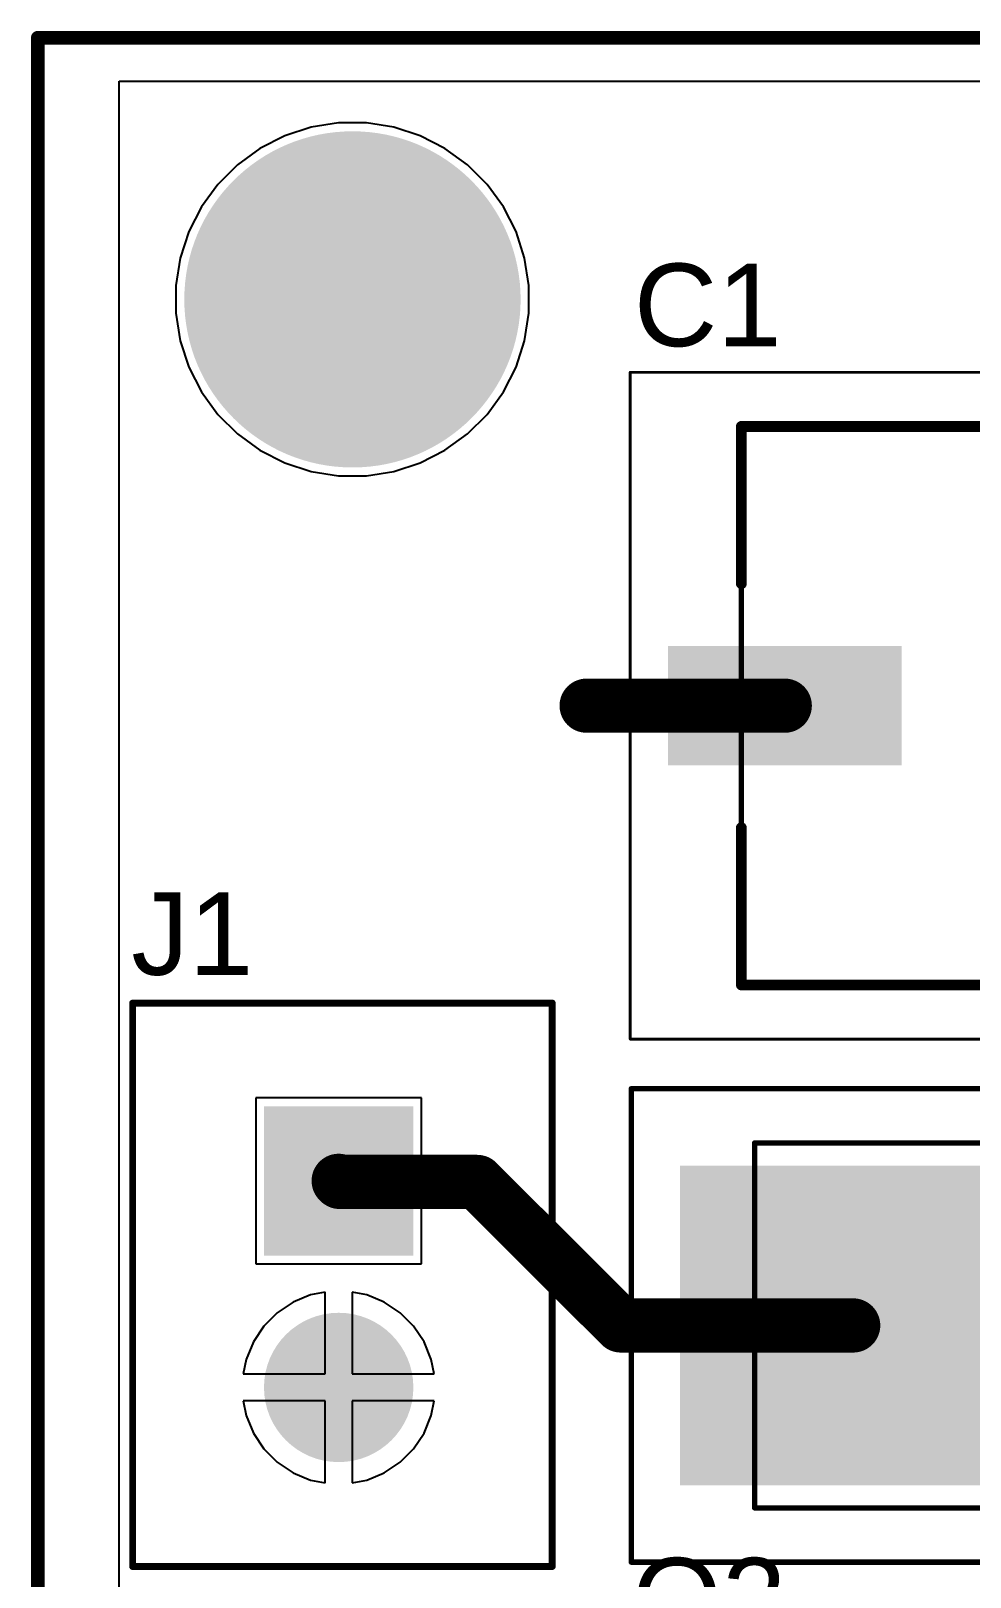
# Model space of a CAD drawing. Header units: inches. Extents: x -6 to 108, y -5 to 42.
# Drawn here: x -5.93 to 11.38, y 13.01 to 41.53 of the extents above; entities that cross this region are included whole.
import ezdxf

# ---------------------------------------------------------------- set-up
doc = ezdxf.new("R2010")
doc.units = ezdxf.units.IN
for name, color, linetype in [('Bottom Assembly', 76, 'Continuous'), ('Bottom Layer', 5, 'Continuous'), ('Bottom Solder', 6, 'Continuous'), ('Keep-Out Layer', 6, 'Continuous'), ('Mechanical 15', 56, 'Continuous'), ('Mechanical 7', 56, 'Continuous'), ('Multi-Layer', 9, 'Continuous'), ('Pad Holes', 156, 'Continuous'), ('Top Layer', 1, 'Continuous'), ('Top Overlay', 2, 'Continuous'), ('Top Paste', 8, 'Continuous'), ('Top Solder', 216, 'Continuous'), ('Via Holes', 16, 'Continuous')]:
    doc.layers.add(name, color=color, linetype=linetype)
doc.styles.add('Arial', font='', dxfattribs={"height": 0.2})
doc.styles.get('Arial').set_extended_font_data('Arial')

# ---------------------------------------------------------------- blocks, each defined once
blk = doc.blocks.new('TO_252_3_4')
at = {"layer": 'Top Layer'}
for points in [[(-2.845, -3.09), (-2.845, 3.09), (2.845, 3.09), (2.845, -3.09)], [(-2.985, -7.578), (-2.985, -5.292), (-1.587, -5.292), (-1.587, -7.578)], [(1.587, -7.578), (1.587, -5.292), (2.985, -5.292), (2.985, -7.578)]]:
    blk.add_hatch(color=1, dxfattribs=at).paths.add_polyline_path(points)
at = {"layer": 'Top Paste'}
for points in [[(-2.845, -3.09), (-2.845, 3.09), (2.845, 3.09), (2.845, -3.09)], [(-2.985, -7.578), (-2.985, -5.292), (-1.587, -5.292), (-1.587, -7.578)], [(1.587, -7.578), (1.587, -5.292), (2.985, -5.292), (2.985, -7.578)]]:
    blk.add_hatch(color=8, dxfattribs=at).paths.add_polyline_path(points)
at = {"layer": 'Top Solder'}
for points in [[(-2.947, -3.192), (-2.947, 3.192), (2.947, 3.192), (2.947, -3.192)], [(-3.086, -7.68), (-3.086, -5.19), (-1.486, -5.19), (-1.486, -7.68)], [(1.486, -7.68), (1.486, -5.19), (3.086, -5.19), (3.086, -7.68)]]:
    blk.add_hatch(color=216, dxfattribs=at).paths.add_polyline_path(points)
at = {"layer": 'Bottom Assembly'}
for points in [[(-4.365, 4.09, 0.1, 0.1, 0), (4.365, 4.09, 0.1, 0.1, 0)], [(-4.365, 4.09, 0.1, 0.1, 0), (-4.365, -8.578, 0.1, 0.1, 0)], [(4.365, 4.09, 0.1, 0.1, 0), (4.365, -8.578, 0.1, 0.1, 0)], [(-3.365, 1.815, 0.1, 0.1, 0), (-3.365, -4.405, 0.1, 0.1, 0)], [(-3.365, 1.815, 0.1, 0.1, 0), (3.365, 1.815, 0.1, 0.1, 0)], [(3.365, 1.815, 0.1, 0.1, 0), (3.365, -4.405, 0.1, 0.1, 0)], [(-3.365, -4.405, 0.1, 0.1, 0), (3.365, -4.405, 0.1, 0.1, 0)], [(-4.365, -8.578, 0.1, 0.1, 0), (4.365, -8.578, 0.1, 0.1, 0)]]:
    blk.add_lwpolyline(points, format="xyseb", dxfattribs=at)
for points in [[(-4.39, 4.09, 0.05, 0.05, 1), (-4.34, 4.09, 0.05, 0.05, 1)], [(-4.39, 4.09, 0.05, 0.05, 1), (-4.34, 4.09, 0.05, 0.05, 1)], [(4.34, 4.09, 0.05, 0.05, 1), (4.39, 4.09, 0.05, 0.05, 1)], [(4.34, 4.09, 0.05, 0.05, 1), (4.39, 4.09, 0.05, 0.05, 1)], [(-3.39, 1.815, 0.05, 0.05, 1), (-3.34, 1.815, 0.05, 0.05, 1)], [(-3.39, 1.815, 0.05, 0.05, 1), (-3.34, 1.815, 0.05, 0.05, 1)], [(3.34, 1.815, 0.05, 0.05, 1), (3.39, 1.815, 0.05, 0.05, 1)], [(3.34, 1.815, 0.05, 0.05, 1), (3.39, 1.815, 0.05, 0.05, 1)], [(-3.39, -4.405, 0.05, 0.05, 1), (-3.34, -4.405, 0.05, 0.05, 1)], [(-3.39, -4.405, 0.05, 0.05, 1), (-3.34, -4.405, 0.05, 0.05, 1)], [(3.34, -4.405, 0.05, 0.05, 1), (3.39, -4.405, 0.05, 0.05, 1)], [(3.34, -4.405, 0.05, 0.05, 1), (3.39, -4.405, 0.05, 0.05, 1)], [(-4.39, -8.578, 0.05, 0.05, 1), (-4.34, -8.578, 0.05, 0.05, 1)], [(-4.39, -8.578, 0.05, 0.05, 1), (-4.34, -8.578, 0.05, 0.05, 1)], [(4.34, -8.578, 0.05, 0.05, 1), (4.39, -8.578, 0.05, 0.05, 1)], [(4.34, -8.578, 0.05, 0.05, 1), (4.39, -8.578, 0.05, 0.05, 1)]]:
    blk.add_lwpolyline(points, format="xyseb", close=True, dxfattribs=at)
at = {"layer": 'Mechanical 7'}
for points in [[(-3.365, -3.75, 0.2, 0.2, 0), (-3.365, -4.405, 0.2, 0.2, 0)], [(-3.365, -3.75, 0.2, 0.2, 0), (-3.365, -4.405, 0.2, 0.2, 0)], [(3.365, -3.75, 0.2, 0.2, 0), (3.365, -4.405, 0.2, 0.2, 0)], [(3.365, -3.75, 0.2, 0.2, 0), (3.365, -4.405, 0.2, 0.2, 0)], [(-3.365, -4.405, 0.2, 0.2, 0), (3.365, -4.405, 0.2, 0.2, 0)], [(-3.365, -4.405, 0.2, 0.2, 0), (3.365, -4.405, 0.2, 0.2, 0)], [(-3.8, -6.5, 0.2, 0.2, -1), (-3.7, -6.5, 0.2, 0.2, 0)], [(-3.7, -6.5, 0.2, 0.2, -1), (-3.8, -6.5, 0.2, 0.2, 0)], [(-3.7, -6.5, 0.2, 0.2, -1), (-3.8, -6.5, 0.2, 0.2, 0)]]:
    blk.add_lwpolyline(points, format="xyseb", dxfattribs=at)
for points in [[(-3.415, -3.75, 0.0999, 0.0999, 1), (-3.315, -3.75, 0.0999, 0.0999, 1)], [(-3.415, -3.75, 0.0999, 0.0999, 1), (-3.315, -3.75, 0.0999, 0.0999, 1)], [(3.315, -3.75, 0.0999, 0.0999, 1), (3.415, -3.75, 0.0999, 0.0999, 1)], [(3.315, -3.75, 0.0999, 0.0999, 1), (3.415, -3.75, 0.0999, 0.0999, 1)], [(-3.415, -4.405, 0.0999, 0.0999, 1), (-3.315, -4.405, 0.0999, 0.0999, 1)], [(-3.415, -4.405, 0.0999, 0.0999, 1), (-3.315, -4.405, 0.0999, 0.0999, 1)], [(-3.415, -4.405, 0.0999, 0.0999, 1), (-3.315, -4.405, 0.0999, 0.0999, 1)], [(-3.415, -4.405, 0.0999, 0.0999, 1), (-3.315, -4.405, 0.0999, 0.0999, 1)], [(3.315, -4.405, 0.0999, 0.0999, 1), (3.415, -4.405, 0.0999, 0.0999, 1)], [(3.315, -4.405, 0.0999, 0.0999, 1), (3.415, -4.405, 0.0999, 0.0999, 1)], [(3.315, -4.405, 0.0999, 0.0999, 1), (3.415, -4.405, 0.0999, 0.0999, 1)], [(3.315, -4.405, 0.0999, 0.0999, 1), (3.415, -4.405, 0.0999, 0.0999, 1)], [(-3.85, -6.5, 0.0999, 0.0999, 1), (-3.75, -6.5, 0.0999, 0.0999, 1)], [(-3.85, -6.5, 0.0999, 0.0999, 1), (-3.75, -6.5, 0.0999, 0.0999, 1)], [(-3.85, -6.5, 0.0999, 0.0999, 1), (-3.75, -6.5, 0.0999, 0.0999, 1)], [(-3.75, -6.5, 0.0999, 0.0999, 1), (-3.65, -6.5, 0.0999, 0.0999, 1)], [(-3.75, -6.5, 0.0999, 0.0999, 1), (-3.65, -6.5, 0.0999, 0.0999, 1)], [(-3.75, -6.5, 0.0999, 0.0999, 1), (-3.65, -6.5, 0.0999, 0.0999, 1)]]:
    blk.add_lwpolyline(points, format="xyseb", close=True, dxfattribs=at)
blk = doc.blocks.new('MH_17')
at = {"layer": 'Bottom Layer'}
h = blk.add_hatch(color=5, dxfattribs=at)
edge = h.paths.add_edge_path()
edge.add_arc((0, -3.81), 3, 0, 360)
at = {"layer": 'Bottom Solder'}
h = blk.add_hatch(color=6, dxfattribs=at)
edge = h.paths.add_edge_path()
edge.add_arc((0, -3.81), 3.1, 0, 360)
at = {"layer": 'Multi-Layer'}
h = blk.add_hatch(color=9, dxfattribs=at)
edge = h.paths.add_edge_path()
edge.add_arc((0, -3.81), 3, 0, 360)
at = {"layer": 'Pad Holes'}
h = blk.add_hatch(color=7, dxfattribs=at)
edge = h.paths.add_edge_path()
edge.add_arc((0, -3.81), 2, 0, 360)
at = {"layer": 'Top Layer'}
h = blk.add_hatch(color=1, dxfattribs=at)
edge = h.paths.add_edge_path()
edge.add_arc((0, -3.81), 3, 0, 360)
at = {"layer": 'Top Solder'}
h = blk.add_hatch(color=216, dxfattribs=at)
edge = h.paths.add_edge_path()
edge.add_arc((0, -3.81), 3.1, 0, 360)
blk = doc.blocks.new('TBP02R1_381_02BE_26')
at = {"layer": 'Bottom Layer'}
blk.add_hatch(color=5, dxfattribs=at).paths.add_polyline_path([(-1.275, 1.275), (1.275, 1.275), (1.275, -1.275), (-1.275, -1.275)])
h = blk.add_hatch(color=5, dxfattribs=at)
edge = h.paths.add_edge_path()
edge.add_arc((3.81, 0), 1.275, 0, 360)
at = {"layer": 'Bottom Solder'}
blk.add_hatch(color=6, dxfattribs=at).paths.add_polyline_path([(-1.377, 1.377), (1.377, 1.377), (1.377, -1.377), (-1.377, -1.377)])
h = blk.add_hatch(color=6, dxfattribs=at)
edge = h.paths.add_edge_path()
edge.add_arc((3.81, 0), 1.377, 0, 360)
at = {"layer": 'Multi-Layer'}
blk.add_hatch(color=9, dxfattribs=at).paths.add_polyline_path([(-1.275, 1.275), (1.275, 1.275), (1.275, -1.275), (-1.275, -1.275)])
h = blk.add_hatch(color=9, dxfattribs=at)
edge = h.paths.add_edge_path()
edge.add_arc((3.81, 0), 1.275, 0, 360)
at = {"layer": 'Pad Holes'}
h = blk.add_hatch(color=7, dxfattribs=at)
edge = h.paths.add_edge_path()
edge.add_arc((0, 0), 0.85, 0, 360)
h = blk.add_hatch(color=7, dxfattribs=at)
edge = h.paths.add_edge_path()
edge.add_arc((3.81, 0), 0.85, 0, 360)
at = {"layer": 'Top Layer'}
blk.add_hatch(color=1, dxfattribs=at).paths.add_polyline_path([(-1.275, 1.275), (1.275, 1.275), (1.275, -1.275), (-1.275, -1.275)])
h = blk.add_hatch(color=1, dxfattribs=at)
edge = h.paths.add_edge_path()
edge.add_arc((3.81, 0), 1.275, 0, 360)
at = {"layer": 'Top Solder'}
blk.add_hatch(color=216, dxfattribs=at).paths.add_polyline_path([(-1.377, 1.377), (1.377, 1.377), (1.377, -1.377), (-1.377, -1.377)])
h = blk.add_hatch(color=216, dxfattribs=at)
edge = h.paths.add_edge_path()
edge.add_arc((3.81, 0), 1.377, 0, 360)
at = {"layer": 'Mechanical 15'}
for points in [[(7.112, 3.937, 0.127, 0.127, 0), (-3.278, 3.937, 0.127, 0.127, 0)], [(-3.278, -3.798, 0.127, 0.127, 0), (-3.278, 3.937, 0.127, 0.127, 0)], [(7.112, -3.798, 0.127, 0.127, 0), (7.112, 3.937, 0.127, 0.127, 0)], [(7.112, -3.798, 0.127, 0.127, 0), (-3.278, -3.798, 0.127, 0.127, 0)]]:
    blk.add_lwpolyline(points, format="xyseb", dxfattribs=at)
for points in [[(-3.31, 3.937, 0.0635, 0.0635, 1), (-3.246, 3.937, 0.0635, 0.0635, 1)], [(-3.31, 3.937, 0.0635, 0.0635, 1), (-3.246, 3.937, 0.0635, 0.0635, 1)], [(7.08, 3.937, 0.0635, 0.0635, 1), (7.144, 3.937, 0.0635, 0.0635, 1)], [(7.08, 3.937, 0.0635, 0.0635, 1), (7.144, 3.937, 0.0635, 0.0635, 1)], [(-3.31, -3.798, 0.0635, 0.0635, 1), (-3.246, -3.798, 0.0635, 0.0635, 1)], [(-3.31, -3.798, 0.0635, 0.0635, 1), (-3.246, -3.798, 0.0635, 0.0635, 1)], [(7.08, -3.798, 0.0635, 0.0635, 1), (7.144, -3.798, 0.0635, 0.0635, 1)], [(7.08, -3.798, 0.0635, 0.0635, 1), (7.144, -3.798, 0.0635, 0.0635, 1)]]:
    blk.add_lwpolyline(points, format="xyseb", close=True, dxfattribs=at)
at = {"layer": 'Top Overlay'}
for points in [[(-3.278, -3.798, 0.127, 0.127, 0), (-3.278, 3.937, 0.127, 0.127, 0)], [(7.112, 3.937, 0.127, 0.127, 0), (-3.278, 3.937, 0.127, 0.127, 0)], [(7.112, -3.798, 0.127, 0.127, 0), (7.112, 3.937, 0.127, 0.127, 0)], [(7.112, -3.798, 0.127, 0.127, 0), (-3.278, -3.798, 0.127, 0.127, 0)]]:
    blk.add_lwpolyline(points, format="xyseb", dxfattribs=at)
for points in [[(-3.31, 3.937, 0.0635, 0.0635, 1), (-3.246, 3.937, 0.0635, 0.0635, 1)], [(-3.31, 3.937, 0.0635, 0.0635, 1), (-3.246, 3.937, 0.0635, 0.0635, 1)], [(7.08, 3.937, 0.0635, 0.0635, 1), (7.144, 3.937, 0.0635, 0.0635, 1)], [(7.08, 3.937, 0.0635, 0.0635, 1), (7.144, 3.937, 0.0635, 0.0635, 1)], [(-3.31, -3.798, 0.0635, 0.0635, 1), (-3.246, -3.798, 0.0635, 0.0635, 1)], [(-3.31, -3.798, 0.0635, 0.0635, 1), (-3.246, -3.798, 0.0635, 0.0635, 1)], [(7.08, -3.798, 0.0635, 0.0635, 1), (7.144, -3.798, 0.0635, 0.0635, 1)], [(7.08, -3.798, 0.0635, 0.0635, 1), (7.144, -3.798, 0.0635, 0.0635, 1)]]:
    blk.add_lwpolyline(points, format="xyseb", close=True, dxfattribs=at)
blk = doc.blocks.new('ECAP_EEH_ZE1H101P_34')
at = {"layer": 'Top Layer'}
for points in [[(-6.4, 1), (-2.3, 1), (-2.3, -1), (-6.4, -1)], [(2.3, 1), (6.4, 1), (6.4, -1), (2.3, -1)]]:
    blk.add_hatch(color=1, dxfattribs=at).paths.add_polyline_path(points)
at = {"layer": 'Top Paste'}
for points in [[(-6.4, 1), (-2.3, 1), (-2.3, -1), (-6.4, -1)], [(2.3, 1), (6.4, 1), (6.4, -1), (2.3, -1)]]:
    blk.add_hatch(color=8, dxfattribs=at).paths.add_polyline_path(points)
at = {"layer": 'Top Solder'}
for points in [[(-6.502, 1.102), (-2.198, 1.102), (-2.198, -1.102), (-6.502, -1.102)], [(2.198, 1.102), (6.502, 1.102), (6.502, -1.102), (2.198, -1.102)]]:
    blk.add_hatch(color=216, dxfattribs=at).paths.add_polyline_path(points)
at = {"layer": 'Bottom Assembly'}
for points in [[(7.2, 6.15, 0.05, 0.05, 0), (-7.85, 6.15, 0.05, 0.05, 0)], [(-7.85, 6.15, 0.05, 0.05, 0), (-7.85, -6.15, 0.05, 0.05, 0)], [(7.2, 6.15, 0.05, 0.05, 0), (7.2, -6.15, 0.05, 0.05, 0)], [(-2.25, 5.15, 0.1, 0.1, 0), (-5.15, 2.25, 0.1, 0.1, 0)], [(-2.25, 5.15, 0.1, 0.1, 0), (-5.15, 2.25, 0.1, 0.1, 0)], [(5.15, 5.15, 0.1, 0.1, 0), (-2.25, 5.15, 0.1, 0.1, 0)], [(5.15, 5.15, 0.1, 0.1, 0), (5.15, -5.15, 0.1, 0.1, 0)], [(-5.15, 2.25, 0.1, 0.1, 0), (-5.15, -2.25, 0.1, 0.1, 0)], [(-2.25, -5.15, 0.1, 0.1, 0), (-5.15, -2.25, 0.1, 0.1, 0)], [(5.15, -5.15, 0.1, 0.1, 0), (-2.25, -5.15, 0.1, 0.1, 0)], [(7.2, -6.15, 0.05, 0.05, 0), (-7.85, -6.15, 0.05, 0.05, 0)]]:
    blk.add_lwpolyline(points, format="xyseb", dxfattribs=at)
for points in [[(-7.863, 6.15, 0.025, 0.025, 1), (-7.838, 6.15, 0.025, 0.025, 1)], [(-7.863, 6.15, 0.025, 0.025, 1), (-7.838, 6.15, 0.025, 0.025, 1)], [(7.187, 6.15, 0.025, 0.025, 1), (7.212, 6.15, 0.025, 0.025, 1)], [(7.187, 6.15, 0.025, 0.025, 1), (7.212, 6.15, 0.025, 0.025, 1)], [(-2.275, 5.15, 0.05, 0.05, 1), (-2.225, 5.15, 0.05, 0.05, 1)], [(-2.275, 5.15, 0.05, 0.05, 1), (-2.225, 5.15, 0.05, 0.05, 1)], [(-2.275, 5.15, 0.05, 0.05, 1), (-2.225, 5.15, 0.05, 0.05, 1)], [(5.125, 5.15, 0.05, 0.05, 1), (5.175, 5.15, 0.05, 0.05, 1)], [(5.125, 5.15, 0.05, 0.05, 1), (5.175, 5.15, 0.05, 0.05, 1)], [(-5.175, 2.25, 0.05, 0.05, 1), (-5.125, 2.25, 0.05, 0.05, 1)], [(-5.175, 2.25, 0.05, 0.05, 1), (-5.125, 2.25, 0.05, 0.05, 1)], [(-5.175, 2.25, 0.05, 0.05, 1), (-5.125, 2.25, 0.05, 0.05, 1)], [(-5.175, -2.25, 0.05, 0.05, 1), (-5.125, -2.25, 0.05, 0.05, 1)], [(-5.175, -2.25, 0.05, 0.05, 1), (-5.125, -2.25, 0.05, 0.05, 1)], [(-2.275, -5.15, 0.05, 0.05, 1), (-2.225, -5.15, 0.05, 0.05, 1)], [(-2.275, -5.15, 0.05, 0.05, 1), (-2.225, -5.15, 0.05, 0.05, 1)], [(5.125, -5.15, 0.05, 0.05, 1), (5.175, -5.15, 0.05, 0.05, 1)], [(5.125, -5.15, 0.05, 0.05, 1), (5.175, -5.15, 0.05, 0.05, 1)], [(-7.863, -6.15, 0.025, 0.025, 1), (-7.838, -6.15, 0.025, 0.025, 1)], [(-7.863, -6.15, 0.025, 0.025, 1), (-7.838, -6.15, 0.025, 0.025, 1)], [(7.187, -6.15, 0.025, 0.025, 1), (7.212, -6.15, 0.025, 0.025, 1)], [(7.187, -6.15, 0.025, 0.025, 1), (7.212, -6.15, 0.025, 0.025, 1)]]:
    blk.add_lwpolyline(points, format="xyseb", close=True, dxfattribs=at)
at = {"layer": 'Mechanical 7'}
for points in [[(-2.25, 5.15, 0.2, 0.2, 0), (-5.15, 2.25, 0.2, 0.2, 0)], [(4.5, 5.15, 0.2, 0.2, 0), (-2.25, 5.15, 0.2, 0.2, 0)], [(5.15, 5.15, 0.2, 0.2, 0), (4.5, 5.15, 0.2, 0.2, 0)], [(5.15, 5.15, 0.2, 0.2, 0), (5.15, 2.25, 0.2, 0.2, 0)], [(-6.975, 0, 0.05, 0.05, -1), (-6.925, 0, 0.05, 0.05, 0)], [(-6.925, 0, 0.05, 0.05, -1), (-6.975, 0, 0.05, 0.05, 0)], [(-2.25, -5.15, 0.2, 0.2, 0), (-5.15, -2.25, 0.2, 0.2, 0)], [(5.15, -2.25, 0.2, 0.2, 0), (5.15, -5.15, 0.2, 0.2, 0)], [(5.15, -5.15, 0.2, 0.2, 0), (-2.25, -5.15, 0.2, 0.2, 0)]]:
    blk.add_lwpolyline(points, format="xyseb", dxfattribs=at)
for points in [[(-2.3, 5.15, 0.0999, 0.0999, 1), (-2.2, 5.15, 0.0999, 0.0999, 1)], [(-2.3, 5.15, 0.0999, 0.0999, 1), (-2.2, 5.15, 0.0999, 0.0999, 1)], [(4.45, 5.15, 0.0999, 0.0999, 1), (4.55, 5.15, 0.0999, 0.0999, 1)], [(4.45, 5.15, 0.0999, 0.0999, 1), (4.55, 5.15, 0.0999, 0.0999, 1)], [(5.1, 5.15, 0.0999, 0.0999, 1), (5.2, 5.15, 0.0999, 0.0999, 1)], [(5.1, 5.15, 0.0999, 0.0999, 1), (5.2, 5.15, 0.0999, 0.0999, 1)], [(-5.2, 2.25, 0.0999, 0.0999, 1), (-5.1, 2.25, 0.0999, 0.0999, 1)], [(5.1, 2.25, 0.0999, 0.0999, 1), (5.2, 2.25, 0.0999, 0.0999, 1)], [(-6.988, 0, 0.025, 0.025, 1), (-6.963, 0, 0.025, 0.025, 1)], [(-6.988, 0, 0.025, 0.025, 1), (-6.963, 0, 0.025, 0.025, 1)], [(-6.938, 0, 0.025, 0.025, 1), (-6.913, 0, 0.025, 0.025, 1)], [(-6.938, 0, 0.025, 0.025, 1), (-6.913, 0, 0.025, 0.025, 1)], [(-5.2, -2.25, 0.0999, 0.0999, 1), (-5.1, -2.25, 0.0999, 0.0999, 1)], [(5.1, -2.25, 0.0999, 0.0999, 1), (5.2, -2.25, 0.0999, 0.0999, 1)], [(-2.3, -5.15, 0.0999, 0.0999, 1), (-2.2, -5.15, 0.0999, 0.0999, 1)], [(-2.3, -5.15, 0.0999, 0.0999, 1), (-2.2, -5.15, 0.0999, 0.0999, 1)], [(5.1, -5.15, 0.0999, 0.0999, 1), (5.2, -5.15, 0.0999, 0.0999, 1)], [(5.1, -5.15, 0.0999, 0.0999, 1), (5.2, -5.15, 0.0999, 0.0999, 1)]]:
    blk.add_lwpolyline(points, format="xyseb", close=True, dxfattribs=at)

msp = doc.modelspace()

# ---------------------------------------------------------------- hatches: boundary and pattern name
at = {"layer": 'Bottom Layer'}
h = msp.add_hatch(color=5, dxfattribs=at)
edge = h.paths.add_edge_path()
edge.add_arc((4.317, 29.083), 0.35, 0, 360)
at = {"layer": 'Top Layer'}
h = msp.add_hatch(color=1, dxfattribs=at)
edge = h.paths.add_edge_path()
edge.add_arc((4.317, 29.083), 0.35, 0, 360)
at = {"layer": 'Via Holes'}
h = msp.add_hatch(color=7, dxfattribs=at)
edge = h.paths.add_edge_path()
edge.add_arc((4.317, 29.083), 0.15, 0, 360)

# ---------------------------------------------------------------- linework, layer by layer
at = {"layer": 'Bottom Layer'}
for p, q in [((-4.3, -3.7), (-4.3, 40.6)), ((-4.3, 40.6), (37.1, 40.6)), ((-0.762, 39.75), (-1.249, 39.592)), ((-0.256, 39.83), (-0.762, 39.75)), ((0.256, 39.83), (-0.256, 39.83)), ((0.762, 39.75), (0.256, 39.83)), ((1.249, 39.592), (0.762, 39.75)), ((-1.705, 39.359), (-2.12, 39.058)), ((-1.249, 39.592), (-1.705, 39.359)), ((1.705, 39.359), (1.249, 39.592)), ((2.12, 39.058), (1.705, 39.359)), ((-2.12, 39.058), (-2.482, 38.696)), ((2.482, 38.696), (2.12, 39.058)), ((-2.482, 38.696), (-2.783, 38.281)), ((2.783, 38.281), (2.482, 38.696)), ((-2.783, 38.281), (-3.016, 37.825)), ((3.016, 37.825), (2.783, 38.281)), ((-3.016, 37.825), (-3.174, 37.338)), ((3.174, 37.338), (3.016, 37.825)), ((-3.174, 37.338), (-3.254, 36.832)), ((3.254, 36.832), (3.174, 37.338)), ((-3.254, 36.832), (-3.254, 36.32)), ((3.254, 36.32), (3.254, 36.832)), ((-3.254, 36.32), (-3.174, 35.814)), ((3.174, 35.814), (3.254, 36.32)), ((-3.174, 35.814), (-3.016, 35.327)), ((3.016, 35.327), (3.174, 35.814)), ((-3.016, 35.327), (-2.783, 34.871)), ((2.783, 34.871), (3.016, 35.327)), ((-2.783, 34.871), (-2.482, 34.456)), ((2.482, 34.456), (2.783, 34.871)), ((-2.482, 34.456), (-2.12, 34.094)), ((2.12, 34.094), (2.482, 34.456)), ((-2.12, 34.094), (-1.705, 33.793)), ((1.705, 33.793), (2.12, 34.094)), ((-1.705, 33.793), (-1.249, 33.56)), ((1.249, 33.56), (1.705, 33.793)), ((-1.249, 33.56), (-0.762, 33.402)), ((-0.762, 33.402), (-0.256, 33.322)), ((0.256, 33.322), (0.762, 33.402)), ((0.762, 33.402), (1.249, 33.56)), ((-0.256, 33.322), (0.256, 33.322)), ((1.275, 21.849), (-1.783, 21.849)), ((-1.783, 21.849), (-1.783, 18.791)), ((1.275, 18.791), (1.275, 21.849)), ((-1.783, 18.791), (1.275, 18.791)), ((-0.504, 18.27), (-0.772, 18.217)), ((-0.504, 16.76), (-0.504, 18.27)), ((0.264, 18.217), (-0.004, 18.27)), ((-0.004, 18.27), (-0.004, 16.76)), ((-1.095, 18.083), (-1.385, 17.889)), ((-0.772, 18.217), (-1.095, 18.083)), ((0.587, 18.083), (0.264, 18.217)), ((0.877, 17.889), (0.587, 18.083)), ((-1.385, 17.889), (-1.633, 17.641)), ((1.125, 17.641), (0.877, 17.889)), ((-1.633, 17.641), (-1.827, 17.351)), ((1.319, 17.351), (1.125, 17.641)), ((-1.827, 17.351), (-1.961, 17.028)), ((1.453, 17.028), (1.319, 17.351)), ((-1.961, 17.028), (-2.014, 16.76)), ((1.506, 16.76), (1.453, 17.028)), ((-2.014, 16.76), (-0.504, 16.76)), ((-0.004, 16.76), (1.506, 16.76)), ((-0.504, 16.26), (-2.014, 16.26)), ((-2.014, 16.26), (-1.961, 15.992)), ((-0.504, 14.75), (-0.504, 16.26)), ((1.506, 16.26), (-0.004, 16.26)), ((-0.004, 16.26), (-0.004, 14.75)), ((1.453, 15.992), (1.506, 16.26)), ((-1.961, 15.992), (-1.827, 15.669)), ((1.319, 15.669), (1.453, 15.992)), ((-1.827, 15.669), (-1.633, 15.379)), ((1.125, 15.379), (1.319, 15.669)), ((-1.633, 15.379), (-1.385, 15.131)), ((-1.385, 15.131), (-1.095, 14.937)), ((0.587, 14.937), (0.877, 15.131)), ((0.877, 15.131), (1.125, 15.379)), ((-1.095, 14.937), (-0.772, 14.803)), ((0.264, 14.803), (0.587, 14.937)), ((-0.772, 14.803), (-0.504, 14.75)), ((-0.004, 14.75), (0.264, 14.803))]:
    msp.add_line(p, q, dxfattribs=at)
at = {"layer": 'Keep-Out Layer'}
for points in [[(-5.8, 41.4, 0.254, 0.254, 0), (107.8, 41.4, 0.254, 0.254, 0)], [(-5.8, -4.6, 0.254, 0.254, 0), (-5.8, 41.4, 0.254, 0.254, 0)]]:
    msp.add_lwpolyline(points, format="xyseb", dxfattribs=at)
msp.add_lwpolyline([(-5.863, 41.4, 0.127, 0.127, 1), (-5.736, 41.4, 0.127, 0.127, 1)], format="xyseb", close=True, dxfattribs=at)
msp.add_lwpolyline([(-5.863, 41.4, 0.127, 0.127, 1), (-5.736, 41.4, 0.127, 0.127, 1)], format="xyseb", close=True, dxfattribs=at)
at = {"layer": 'Top Layer'}
for points in [[(4.317, 29.083, 1, 1, 0), (7.969, 29.083, 1, 1, 0)], [(-0.254, 20.32, 1, 1, 0), (-0.234, 20.3, 1, 1, 0)], [(-0.234, 20.3, 1, 1, 0), (2.3, 20.3, 1, 1, 0)], [(2.3, 20.3, 1, 1, 0), (4.947, 17.653, 1, 1, 0)], [(4.947, 17.653, 1, 1, 0), (9.23, 17.653, 1, 1, 0)]]:
    msp.add_lwpolyline(points, format="xyseb", dxfattribs=at)
for points in [[(4.067, 29.083, 0.5, 0.5, 1), (4.567, 29.083, 0.5, 0.5, 1)], [(7.719, 29.083, 0.5, 0.5, 1), (8.219, 29.083, 0.5, 0.5, 1)], [(-0.504, 20.32, 0.5, 0.5, 1), (-0.004, 20.32, 0.5, 0.5, 1)], [(-0.484, 20.3, 0.5, 0.5, 1), (0.016, 20.3, 0.5, 0.5, 1)], [(-0.484, 20.3, 0.5, 0.5, 1), (0.016, 20.3, 0.5, 0.5, 1)], [(2.05, 20.3, 0.5, 0.5, 1), (2.55, 20.3, 0.5, 0.5, 1)], [(2.05, 20.3, 0.5, 0.5, 1), (2.55, 20.3, 0.5, 0.5, 1)], [(4.697, 17.653, 0.5, 0.5, 1), (5.197, 17.653, 0.5, 0.5, 1)], [(4.697, 17.653, 0.5, 0.5, 1), (5.197, 17.653, 0.5, 0.5, 1)], [(8.98, 17.653, 0.5, 0.5, 1), (9.48, 17.653, 0.5, 0.5, 1)]]:
    msp.add_lwpolyline(points, format="xyseb", close=True, dxfattribs=at)

# ---------------------------------------------------------------- block references
msp.add_blockref('MH_17', (0, 40.386))
for name, p, rotation in [('ECAP_EEH_ZE1H101P_34', (12.319, 29.083), 180), ('TBP02R1_381_02BE_26', (-0.254, 20.32), 270), ('TO_252_3_4', (9.23, 17.653), 90)]:
    msp.add_blockref(name, p, dxfattribs=dict(rotation=rotation))

# ---------------------------------------------------------------- texts
at = {"layer": 'Top Overlay', "style": 'Arial'}
for s, p in [('C1', (5.188, 35.712)), ('J1', (-4.078, 24.119)), ('Q2', (5.156, 11.842))]:
    msp.add_text(s, height=1.524, dxfattribs=at).set_placement(p)

doc.saveas('drawing.dxf')
